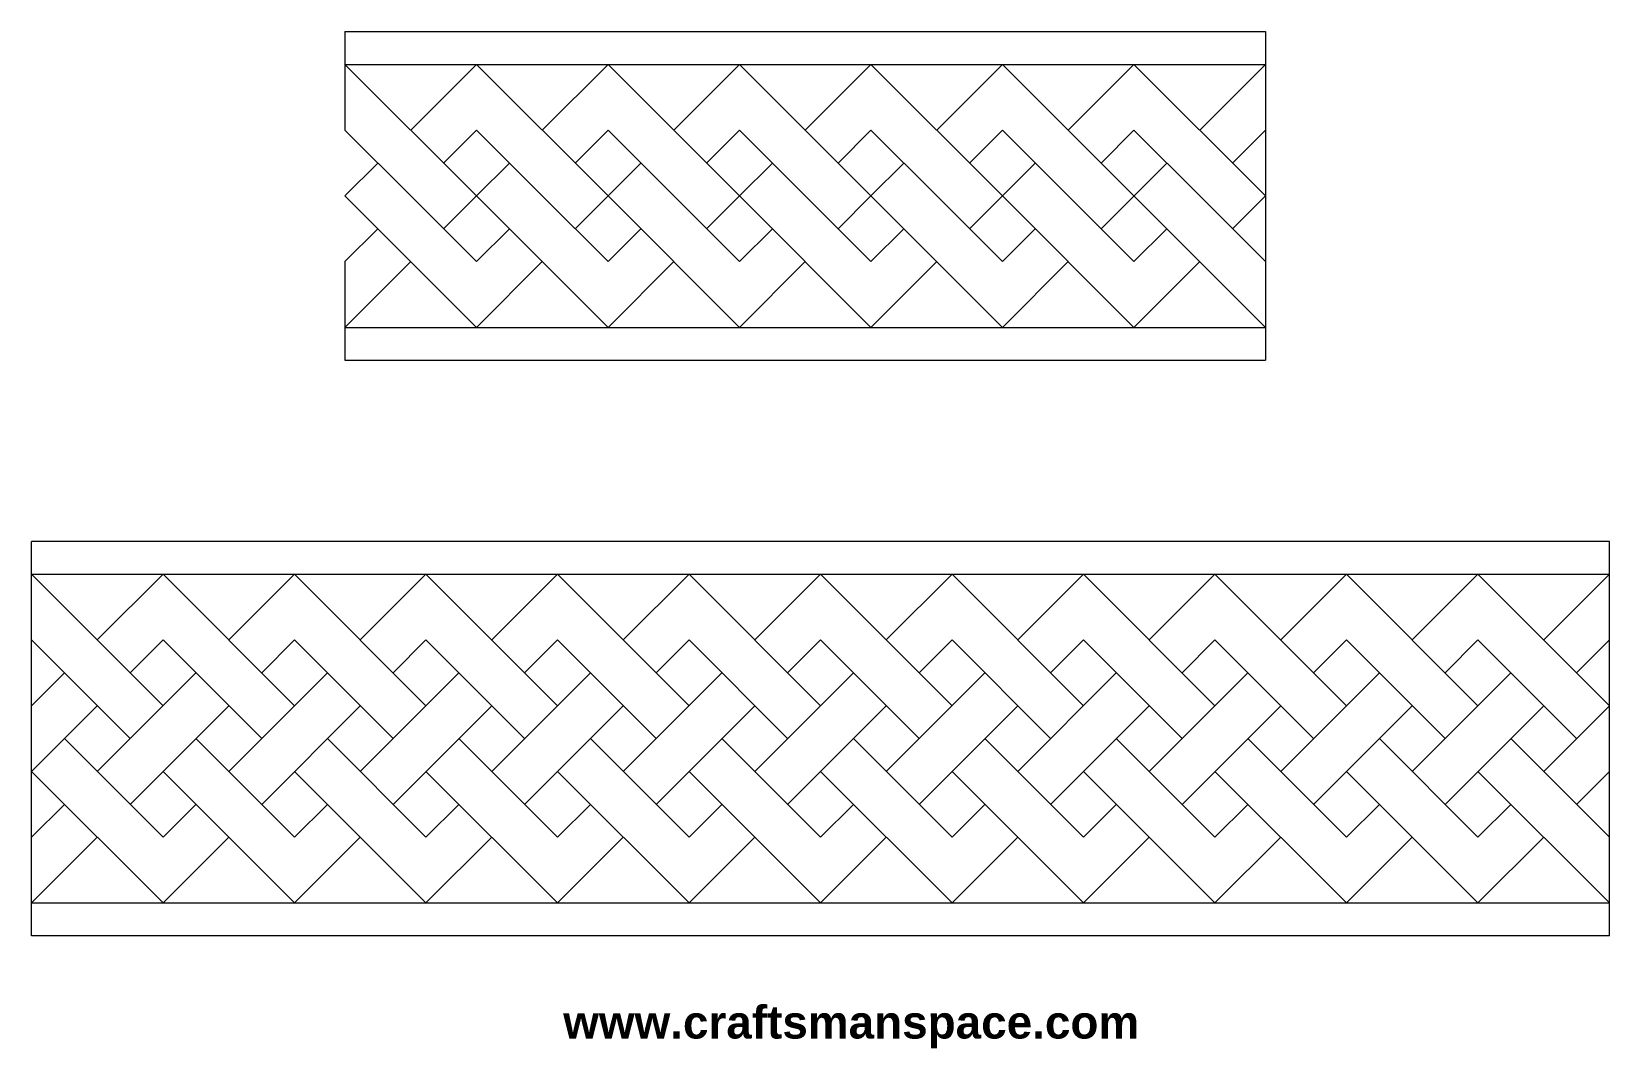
# Model space of a CAD drawing. Header units: millimetres. Extents: x -97 to 96, y 0 to 124.
import ezdxf

# ---------------------------------------------------------------- set-up
doc = ezdxf.new("R2010")
doc.units = ezdxf.units.MM
doc.header["$MEASUREMENT"] = 0
doc.layers.add('Default', color=7, linetype='Continuous')

msp = doc.modelspace()

# ---------------------------------------------------------------- linework, layer by layer
at = {"layer": 'Default', "lineweight": 9}
for points in [[(-58.51, 124.28), (-58.51, 124.28), (53.64, 124.28), (53.64, 124.28)], [(-58.51, 124.28), (-58.51, 124.28), (-58.51, 112.26), (-58.51, 112.26)], [(53.64, 124.28), (53.64, 124.28), (53.64, 84.23), (53.64, 84.23)], [(-58.51, 120.27), (-58.51, 120.27), (53.64, 120.27), (53.64, 120.27)], [(-42.49, 104.25), (-42.49, 104.25), (-58.51, 120.27), (-58.51, 120.27)], [(-42.49, 120.27), (-42.49, 120.27), (-50.5, 112.26), (-50.5, 112.26)], [(-26.46, 104.25), (-26.46, 104.25), (-42.49, 120.27), (-42.49, 120.27)], [(-26.46, 120.27), (-26.46, 120.27), (-34.47, 112.26), (-34.47, 112.26)], [(-10.44, 104.25), (-10.44, 104.25), (-26.46, 120.27), (-26.46, 120.27)], [(-10.44, 120.27), (-10.44, 120.27), (-18.45, 112.26), (-18.45, 112.26)], [(5.58, 104.25), (5.58, 104.25), (-10.44, 120.27), (-10.44, 120.27)], [(5.58, 120.27), (5.58, 120.27), (-2.43, 112.26), (-2.43, 112.26)], [(21.6, 104.25), (21.6, 104.25), (5.58, 120.27), (5.58, 120.27)], [(21.6, 120.27), (21.6, 120.27), (13.59, 112.26), (13.59, 112.26)], [(37.62, 104.25), (37.62, 104.25), (21.6, 120.27), (21.6, 120.27)], [(37.62, 120.27), (37.62, 120.27), (29.61, 112.26), (29.61, 112.26)], [(53.64, 104.25), (53.64, 104.25), (37.62, 120.27), (37.62, 120.27)], [(53.64, 120.27), (53.64, 120.27), (45.63, 112.26), (45.63, 112.26)], [(-50.5, 104.25), (-50.5, 104.25), (-58.51, 112.26), (-58.51, 112.26)], [(-42.49, 112.26), (-42.49, 112.26), (-46.49, 108.26), (-46.49, 108.26)], [(-34.47, 104.25), (-34.47, 104.25), (-42.49, 112.26), (-42.49, 112.26)], [(-26.46, 112.26), (-26.46, 112.26), (-30.47, 108.26), (-30.47, 108.26)], [(-18.45, 104.25), (-18.45, 104.25), (-26.46, 112.26), (-26.46, 112.26)], [(-10.44, 112.26), (-10.44, 112.26), (-14.45, 108.26), (-14.45, 108.26)], [(-2.43, 104.25), (-2.43, 104.25), (-10.44, 112.26), (-10.44, 112.26)], [(5.58, 112.26), (5.58, 112.26), (1.57, 108.26), (1.57, 108.26)], [(13.59, 104.25), (13.59, 104.25), (5.58, 112.26), (5.58, 112.26)], [(21.6, 112.26), (21.6, 112.26), (17.59, 108.26), (17.59, 108.26)], [(29.61, 104.25), (29.61, 104.25), (21.6, 112.26), (21.6, 112.26)], [(37.62, 112.26), (37.62, 112.26), (33.61, 108.26), (33.61, 108.26)], [(45.63, 104.25), (45.63, 104.25), (37.62, 112.26), (37.62, 112.26)], [(53.64, 112.26), (53.64, 112.26), (49.64, 108.26), (49.64, 108.26)], [(-54.5, 108.26), (-54.5, 108.26), (-58.51, 104.25), (-58.51, 104.25)], [(-38.48, 108.26), (-38.48, 108.26), (-42.49, 104.25), (-42.49, 104.25)], [(-22.46, 108.26), (-22.46, 108.26), (-26.46, 104.25), (-26.46, 104.25)], [(-6.44, 108.26), (-6.44, 108.26), (-10.44, 104.25), (-10.44, 104.25)], [(9.58, 108.26), (9.58, 108.26), (5.58, 104.25), (5.58, 104.25)], [(25.6, 108.26), (25.6, 108.26), (21.6, 104.25), (21.6, 104.25)], [(33.61, 100.25), (33.61, 100.25), (41.62, 108.26), (41.62, 108.26)], [(-58.51, 104.25), (-58.51, 104.25), (-42.49, 88.23), (-42.49, 88.23)], [(-50.5, 104.25), (-50.5, 104.25), (-42.49, 96.24), (-42.49, 96.24)], [(-46.49, 100.25), (-46.49, 100.25), (-42.49, 104.25), (-42.49, 104.25)], [(-42.49, 104.25), (-42.49, 104.25), (-26.46, 88.23), (-26.46, 88.23)], [(-34.47, 104.25), (-34.47, 104.25), (-26.46, 96.24), (-26.46, 96.24)], [(-30.47, 100.25), (-30.47, 100.25), (-26.46, 104.25), (-26.46, 104.25)], [(-26.46, 104.25), (-26.46, 104.25), (-10.44, 88.23), (-10.44, 88.23)], [(-18.45, 104.25), (-18.45, 104.25), (-10.44, 96.24), (-10.44, 96.24)], [(-14.45, 100.25), (-14.45, 100.25), (-10.44, 104.25), (-10.44, 104.25)], [(-10.44, 104.25), (-10.44, 104.25), (5.58, 88.23), (5.58, 88.23)], [(-2.43, 104.25), (-2.43, 104.25), (5.58, 96.24), (5.58, 96.24)], [(1.57, 100.25), (1.57, 100.25), (5.58, 104.25), (5.58, 104.25)], [(5.58, 104.25), (5.58, 104.25), (21.6, 88.23), (21.6, 88.23)], [(13.59, 104.25), (13.59, 104.25), (21.6, 96.24), (21.6, 96.24)], [(17.59, 100.25), (17.59, 100.25), (21.6, 104.25), (21.6, 104.25)], [(21.6, 104.25), (21.6, 104.25), (37.62, 88.23), (37.62, 88.23)], [(29.61, 104.25), (29.61, 104.25), (37.62, 96.24), (37.62, 96.24)], [(37.62, 104.25), (37.62, 104.25), (53.64, 88.23), (53.64, 88.23)], [(45.63, 104.25), (45.63, 104.25), (53.64, 96.24), (53.64, 96.24)], [(49.64, 100.25), (49.64, 100.25), (53.64, 104.25), (53.64, 104.25)], [(-58.51, 96.24), (-58.51, 96.24), (-54.5, 100.25), (-54.5, 100.25)], [(-42.49, 96.24), (-42.49, 96.24), (-38.48, 100.25), (-38.48, 100.25)], [(-26.46, 96.24), (-26.46, 96.24), (-22.46, 100.25), (-22.46, 100.25)], [(-10.44, 96.24), (-10.44, 96.24), (-6.44, 100.25), (-6.44, 100.25)], [(5.58, 96.24), (5.58, 96.24), (9.58, 100.25), (9.58, 100.25)], [(21.6, 96.24), (21.6, 96.24), (25.6, 100.25), (25.6, 100.25)], [(37.62, 96.24), (37.62, 96.24), (41.62, 100.25), (41.62, 100.25)], [(-58.51, 88.23), (-58.51, 88.23), (-50.5, 96.24), (-50.5, 96.24)], [(-58.51, 96.24), (-58.51, 96.24), (-58.51, 84.23), (-58.51, 84.23)], [(-42.49, 88.23), (-42.49, 88.23), (-34.47, 96.24), (-34.47, 96.24)], [(-26.46, 88.23), (-26.46, 88.23), (-18.45, 96.24), (-18.45, 96.24)], [(-10.44, 88.23), (-10.44, 88.23), (-2.43, 96.24), (-2.43, 96.24)], [(5.58, 88.23), (5.58, 88.23), (13.59, 96.24), (13.59, 96.24)], [(21.6, 88.23), (21.6, 88.23), (29.61, 96.24), (29.61, 96.24)], [(37.62, 88.23), (37.62, 88.23), (45.63, 96.24), (45.63, 96.24)], [(-58.51, 88.23), (-58.51, 88.23), (53.64, 88.23), (53.64, 88.23)], [(-58.51, 84.23), (-58.51, 84.23), (53.64, 84.23), (53.64, 84.23)], [(95.55, 62.15), (95.55, 62.15), (-96.7, 62.15), (-96.7, 62.15)], [(-96.7, 14.09), (-96.7, 14.09), (-96.7, 62.15), (-96.7, 62.15)], [(95.55, 14.09), (95.55, 14.09), (95.55, 62.15), (95.55, 62.15)], [(-96.7, 58.15), (-96.7, 58.15), (95.55, 58.15), (95.55, 58.15)], [(-80.68, 42.13), (-80.68, 42.13), (-96.7, 58.15), (-96.7, 58.15)], [(-80.68, 58.15), (-80.68, 58.15), (-88.69, 50.14), (-88.69, 50.14)], [(-64.66, 42.13), (-64.66, 42.13), (-80.68, 58.15), (-80.68, 58.15)], [(-64.66, 58.15), (-64.66, 58.15), (-72.67, 50.14), (-72.67, 50.14)], [(-48.64, 42.13), (-48.64, 42.13), (-64.66, 58.15), (-64.66, 58.15)], [(-48.64, 58.15), (-48.64, 58.15), (-56.65, 50.14), (-56.65, 50.14)], [(-48.64, 58.15), (-48.64, 58.15), (-32.61, 42.13), (-32.61, 42.13)], [(-32.61, 58.15), (-32.61, 58.15), (-40.63, 50.14), (-40.63, 50.14)], [(-32.61, 58.15), (-32.61, 58.15), (-16.59, 42.13), (-16.59, 42.13)], [(-16.59, 58.15), (-16.59, 58.15), (-24.6, 50.14), (-24.6, 50.14)], [(-0.57, 42.13), (-0.57, 42.13), (-16.59, 58.15), (-16.59, 58.15)], [(-8.58, 50.14), (-8.58, 50.14), (-0.57, 58.15), (-0.57, 58.15)], [(-0.57, 58.15), (-0.57, 58.15), (15.45, 42.13), (15.45, 42.13)], [(7.44, 50.14), (7.44, 50.14), (15.45, 58.15), (15.45, 58.15)], [(15.45, 58.15), (15.45, 58.15), (31.47, 42.13), (31.47, 42.13)], [(23.46, 50.14), (23.46, 50.14), (31.47, 58.15), (31.47, 58.15)], [(31.47, 58.15), (31.47, 58.15), (47.49, 42.13), (47.49, 42.13)], [(47.49, 58.15), (47.49, 58.15), (39.48, 50.14), (39.48, 50.14)], [(63.51, 42.13), (63.51, 42.13), (47.49, 58.15), (47.49, 58.15)], [(55.5, 50.14), (55.5, 50.14), (63.51, 58.15), (63.51, 58.15)], [(63.51, 58.15), (63.51, 58.15), (79.53, 42.13), (79.53, 42.13)], [(71.52, 50.14), (71.52, 50.14), (79.53, 58.15), (79.53, 58.15)], [(79.53, 58.15), (79.53, 58.15), (95.55, 42.13), (95.55, 42.13)], [(87.54, 50.14), (87.54, 50.14), (95.55, 58.15), (95.55, 58.15)], [(-96.7, 50.14), (-96.7, 50.14), (-84.68, 38.12), (-84.68, 38.12)], [(-84.68, 46.13), (-84.68, 46.13), (-80.68, 50.14), (-80.68, 50.14)], [(-80.68, 50.14), (-80.68, 50.14), (-68.66, 38.12), (-68.66, 38.12)], [(-64.66, 50.14), (-64.66, 50.14), (-68.66, 46.13), (-68.66, 46.13)], [(-52.64, 38.12), (-52.64, 38.12), (-64.66, 50.14), (-64.66, 50.14)], [(-52.64, 46.13), (-52.64, 46.13), (-48.64, 50.14), (-48.64, 50.14)], [(-48.64, 50.14), (-48.64, 50.14), (-36.62, 38.12), (-36.62, 38.12)], [(-36.62, 46.13), (-36.62, 46.13), (-32.61, 50.14), (-32.61, 50.14)], [(-32.61, 50.14), (-32.61, 50.14), (-20.6, 38.12), (-20.6, 38.12)], [(-20.6, 46.13), (-20.6, 46.13), (-16.59, 50.14), (-16.59, 50.14)], [(-16.59, 50.14), (-16.59, 50.14), (-4.58, 38.12), (-4.58, 38.12)], [(-4.58, 46.13), (-4.58, 46.13), (-0.57, 50.14), (-0.57, 50.14)], [(-0.57, 50.14), (-0.57, 50.14), (11.44, 38.12), (11.44, 38.12)], [(11.44, 46.13), (11.44, 46.13), (15.45, 50.14), (15.45, 50.14)], [(15.45, 50.14), (15.45, 50.14), (27.46, 38.12), (27.46, 38.12)], [(27.46, 46.13), (27.46, 46.13), (31.47, 50.14), (31.47, 50.14)], [(31.47, 50.14), (31.47, 50.14), (43.48, 38.12), (43.48, 38.12)], [(43.48, 46.13), (43.48, 46.13), (47.49, 50.14), (47.49, 50.14)], [(47.49, 50.14), (47.49, 50.14), (59.51, 38.12), (59.51, 38.12)], [(59.51, 46.13), (59.51, 46.13), (63.51, 50.14), (63.51, 50.14)], [(63.51, 50.14), (63.51, 50.14), (75.53, 38.12), (75.53, 38.12)], [(75.53, 46.13), (75.53, 46.13), (79.53, 50.14), (79.53, 50.14)], [(79.53, 50.14), (79.53, 50.14), (91.55, 38.12), (91.55, 38.12)], [(91.55, 46.13), (91.55, 46.13), (95.55, 50.14), (95.55, 50.14)], [(-92.69, 46.13), (-92.69, 46.13), (-96.7, 42.13), (-96.7, 42.13)], [(-76.67, 46.13), (-76.67, 46.13), (-88.69, 34.12), (-88.69, 34.12)], [(-60.65, 46.13), (-60.65, 46.13), (-72.67, 34.12), (-72.67, 34.12)], [(-44.63, 46.13), (-44.63, 46.13), (-56.65, 34.12), (-56.65, 34.12)], [(-28.61, 46.13), (-28.61, 46.13), (-40.63, 34.12), (-40.63, 34.12)], [(-24.6, 34.12), (-24.6, 34.12), (-12.59, 46.13), (-12.59, 46.13)], [(-8.58, 34.12), (-8.58, 34.12), (3.43, 46.13), (3.43, 46.13)], [(7.44, 34.12), (7.44, 34.12), (19.45, 46.13), (19.45, 46.13)], [(35.47, 46.13), (35.47, 46.13), (23.46, 34.12), (23.46, 34.12)], [(39.48, 34.12), (39.48, 34.12), (51.5, 46.13), (51.5, 46.13)], [(55.5, 34.12), (55.5, 34.12), (67.52, 46.13), (67.52, 46.13)], [(71.52, 34.12), (71.52, 34.12), (83.54, 46.13), (83.54, 46.13)], [(-96.7, 34.12), (-96.7, 34.12), (-88.69, 42.13), (-88.69, 42.13)], [(-72.67, 42.13), (-72.67, 42.13), (-84.68, 30.11), (-84.68, 30.11)], [(-68.66, 30.11), (-68.66, 30.11), (-56.65, 42.13), (-56.65, 42.13)], [(-52.64, 30.11), (-52.64, 30.11), (-40.63, 42.13), (-40.63, 42.13)], [(-36.62, 30.11), (-36.62, 30.11), (-24.6, 42.13), (-24.6, 42.13)], [(-20.6, 30.11), (-20.6, 30.11), (-8.58, 42.13), (-8.58, 42.13)], [(-4.58, 30.11), (-4.58, 30.11), (7.44, 42.13), (7.44, 42.13)], [(11.44, 30.11), (11.44, 30.11), (23.46, 42.13), (23.46, 42.13)], [(27.46, 30.11), (27.46, 30.11), (39.48, 42.13), (39.48, 42.13)], [(43.48, 30.11), (43.48, 30.11), (55.5, 42.13), (55.5, 42.13)], [(59.51, 30.11), (59.51, 30.11), (71.52, 42.13), (71.52, 42.13)], [(75.53, 30.11), (75.53, 30.11), (87.54, 42.13), (87.54, 42.13)], [(95.55, 42.13), (95.55, 42.13), (87.54, 34.12), (87.54, 34.12)], [(-80.68, 26.11), (-80.68, 26.11), (-92.69, 38.12), (-92.69, 38.12)], [(-64.66, 26.11), (-64.66, 26.11), (-76.67, 38.12), (-76.67, 38.12)], [(-48.64, 26.11), (-48.64, 26.11), (-60.65, 38.12), (-60.65, 38.12)], [(-32.61, 26.11), (-32.61, 26.11), (-44.63, 38.12), (-44.63, 38.12)], [(-28.61, 38.12), (-28.61, 38.12), (-16.59, 26.11), (-16.59, 26.11)], [(-12.59, 38.12), (-12.59, 38.12), (-0.57, 26.11), (-0.57, 26.11)], [(15.45, 26.11), (15.45, 26.11), (3.43, 38.12), (3.43, 38.12)], [(19.45, 38.12), (19.45, 38.12), (31.47, 26.11), (31.47, 26.11)], [(35.47, 38.12), (35.47, 38.12), (47.49, 26.11), (47.49, 26.11)], [(51.5, 38.12), (51.5, 38.12), (63.51, 26.11), (63.51, 26.11)], [(79.53, 26.11), (79.53, 26.11), (67.52, 38.12), (67.52, 38.12)], [(83.54, 38.12), (83.54, 38.12), (95.55, 26.11), (95.55, 26.11)], [(-80.68, 18.1), (-80.68, 18.1), (-96.7, 34.12), (-96.7, 34.12)], [(-80.68, 34.12), (-80.68, 34.12), (-64.66, 18.1), (-64.66, 18.1)], [(-64.66, 34.12), (-64.66, 34.12), (-48.64, 18.1), (-48.64, 18.1)], [(-32.61, 18.1), (-32.61, 18.1), (-48.64, 34.12), (-48.64, 34.12)], [(-32.61, 34.12), (-32.61, 34.12), (-16.59, 18.1), (-16.59, 18.1)], [(-16.59, 34.12), (-16.59, 34.12), (-0.57, 18.1), (-0.57, 18.1)], [(-0.57, 34.12), (-0.57, 34.12), (15.45, 18.1), (15.45, 18.1)], [(15.45, 34.12), (15.45, 34.12), (31.47, 18.1), (31.47, 18.1)], [(31.47, 34.12), (31.47, 34.12), (47.49, 18.1), (47.49, 18.1)], [(47.49, 34.12), (47.49, 34.12), (63.51, 18.1), (63.51, 18.1)], [(63.51, 34.12), (63.51, 34.12), (79.53, 18.1), (79.53, 18.1)], [(79.53, 34.12), (79.53, 34.12), (95.55, 18.1), (95.55, 18.1)], [(91.55, 30.11), (91.55, 30.11), (95.55, 34.12), (95.55, 34.12)], [(-92.69, 30.11), (-92.69, 30.11), (-96.7, 26.11), (-96.7, 26.11)], [(-76.67, 30.11), (-76.67, 30.11), (-80.68, 26.11), (-80.68, 26.11)], [(-60.65, 30.11), (-60.65, 30.11), (-64.66, 26.11), (-64.66, 26.11)], [(-44.63, 30.11), (-44.63, 30.11), (-48.64, 26.11), (-48.64, 26.11)], [(-32.61, 26.11), (-32.61, 26.11), (-28.61, 30.11), (-28.61, 30.11)], [(-16.59, 26.11), (-16.59, 26.11), (-12.59, 30.11), (-12.59, 30.11)], [(-0.57, 26.11), (-0.57, 26.11), (3.43, 30.11), (3.43, 30.11)], [(19.45, 30.11), (19.45, 30.11), (15.45, 26.11), (15.45, 26.11)], [(31.47, 26.11), (31.47, 26.11), (35.47, 30.11), (35.47, 30.11)], [(47.49, 26.11), (47.49, 26.11), (51.5, 30.11), (51.5, 30.11)], [(63.51, 26.11), (63.51, 26.11), (67.52, 30.11), (67.52, 30.11)], [(83.54, 30.11), (83.54, 30.11), (79.53, 26.11), (79.53, 26.11)], [(-88.69, 26.11), (-88.69, 26.11), (-96.7, 18.1), (-96.7, 18.1)], [(-80.68, 18.1), (-80.68, 18.1), (-72.67, 26.11), (-72.67, 26.11)], [(-64.66, 18.1), (-64.66, 18.1), (-56.65, 26.11), (-56.65, 26.11)], [(-48.64, 18.1), (-48.64, 18.1), (-40.63, 26.11), (-40.63, 26.11)], [(-32.61, 18.1), (-32.61, 18.1), (-24.6, 26.11), (-24.6, 26.11)], [(-16.59, 18.1), (-16.59, 18.1), (-8.58, 26.11), (-8.58, 26.11)], [(-0.57, 18.1), (-0.57, 18.1), (7.44, 26.11), (7.44, 26.11)], [(15.45, 18.1), (15.45, 18.1), (23.46, 26.11), (23.46, 26.11)], [(31.47, 18.1), (31.47, 18.1), (39.48, 26.11), (39.48, 26.11)], [(47.49, 18.1), (47.49, 18.1), (55.5, 26.11), (55.5, 26.11)], [(63.51, 18.1), (63.51, 18.1), (71.52, 26.11), (71.52, 26.11)], [(79.53, 18.1), (79.53, 18.1), (87.54, 26.11), (87.54, 26.11)], [(-96.7, 18.1), (-96.7, 18.1), (95.55, 18.1), (95.55, 18.1)], [(95.55, 14.09), (95.55, 14.09), (-96.7, 14.09), (-96.7, 14.09)]]:
    msp.add_open_spline(points, degree=3, dxfattribs=at)

# ---------------------------------------------------------------- texts
at = {"insert": (-31.92, 5.57), "char_height": 4, "width": 73.3619, "attachment_point": 1}
msp.add_mtext('{\\fArial|b1|i0|c0|p34;www.craftsmanspace.com}', dxfattribs=at)

doc.saveas('drawing.dxf')
